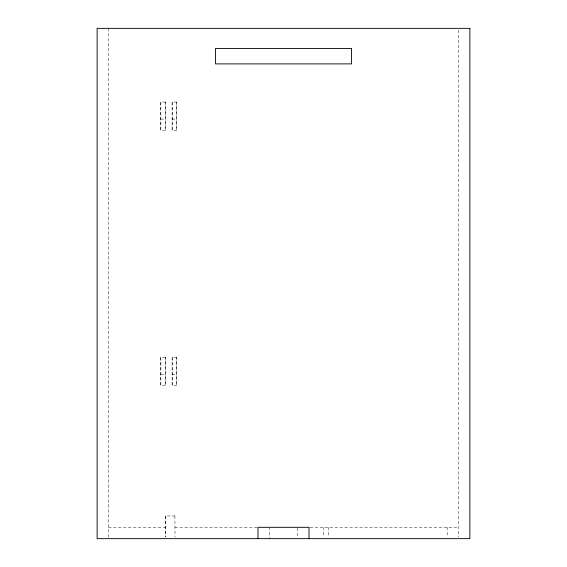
<?xml version="1.0" encoding="UTF-8"?>
<svg xmlns="http://www.w3.org/2000/svg" width="567" height="567" viewBox="0 0 567 567"><rect width="100%" height="100%" fill="white"/><g stroke="black" fill="none" stroke-linecap="round" stroke-linejoin="round"><path stroke-width="0.43" stroke-dasharray="2.83 2.13" d="M160.787 119.07L165.38 119.07M172.127 119.07L176.72 119.07M160.787 374.22L165.38 374.22M172.127 374.22L176.72 374.22M175.019 515.97L165.259 515.97L165.259 536.906M108.474 527.31L165.38 527.31M174.898 527.31L257.227 527.31M310.085 527.31L458.526 527.31M458.526 30.122L458.526 536.906M447.186 527.31L447.186 536.906M328.683 527.31L328.683 536.906M323.523 527.31L323.523 536.906M297.675 528.182L297.675 536.906M269.325 527.31L269.325 538.65M176.663 102.06L176.663 130.41M176.663 357.21L176.663 385.56M174.898 515.97L175.019 536.906M172.184 102.06L172.184 130.41M172.184 357.21L172.184 385.56M165.38 515.97L165.38 536.906M165.323 102.06L165.323 130.41M165.323 357.21L165.323 385.56M160.844 102.06L160.844 130.41M160.844 357.21L160.844 385.56M108.474 28.35L108.474 538.65M165.38 102.06L160.787 102.06L160.787 130.41L165.38 130.41L165.38 102.06M176.72 102.06L172.127 102.06L172.127 130.41L176.72 130.41L176.72 102.06M165.38 357.21L160.787 357.21L160.787 385.56L165.38 385.56L165.38 357.21M176.72 357.21L172.127 357.21L172.127 385.56L176.72 385.56L176.72 357.21"/><path stroke-width="0.85" d="M309.015 538.65L309.015 527.31L257.985 527.31L257.985 538.65M469.866 28.35L97.134 28.35L97.134 538.65L469.866 538.65L469.866 28.35M351.54 48.464L215.46 48.464L215.46 63.887L351.54 63.887L351.54 48.464"/></g></svg>
